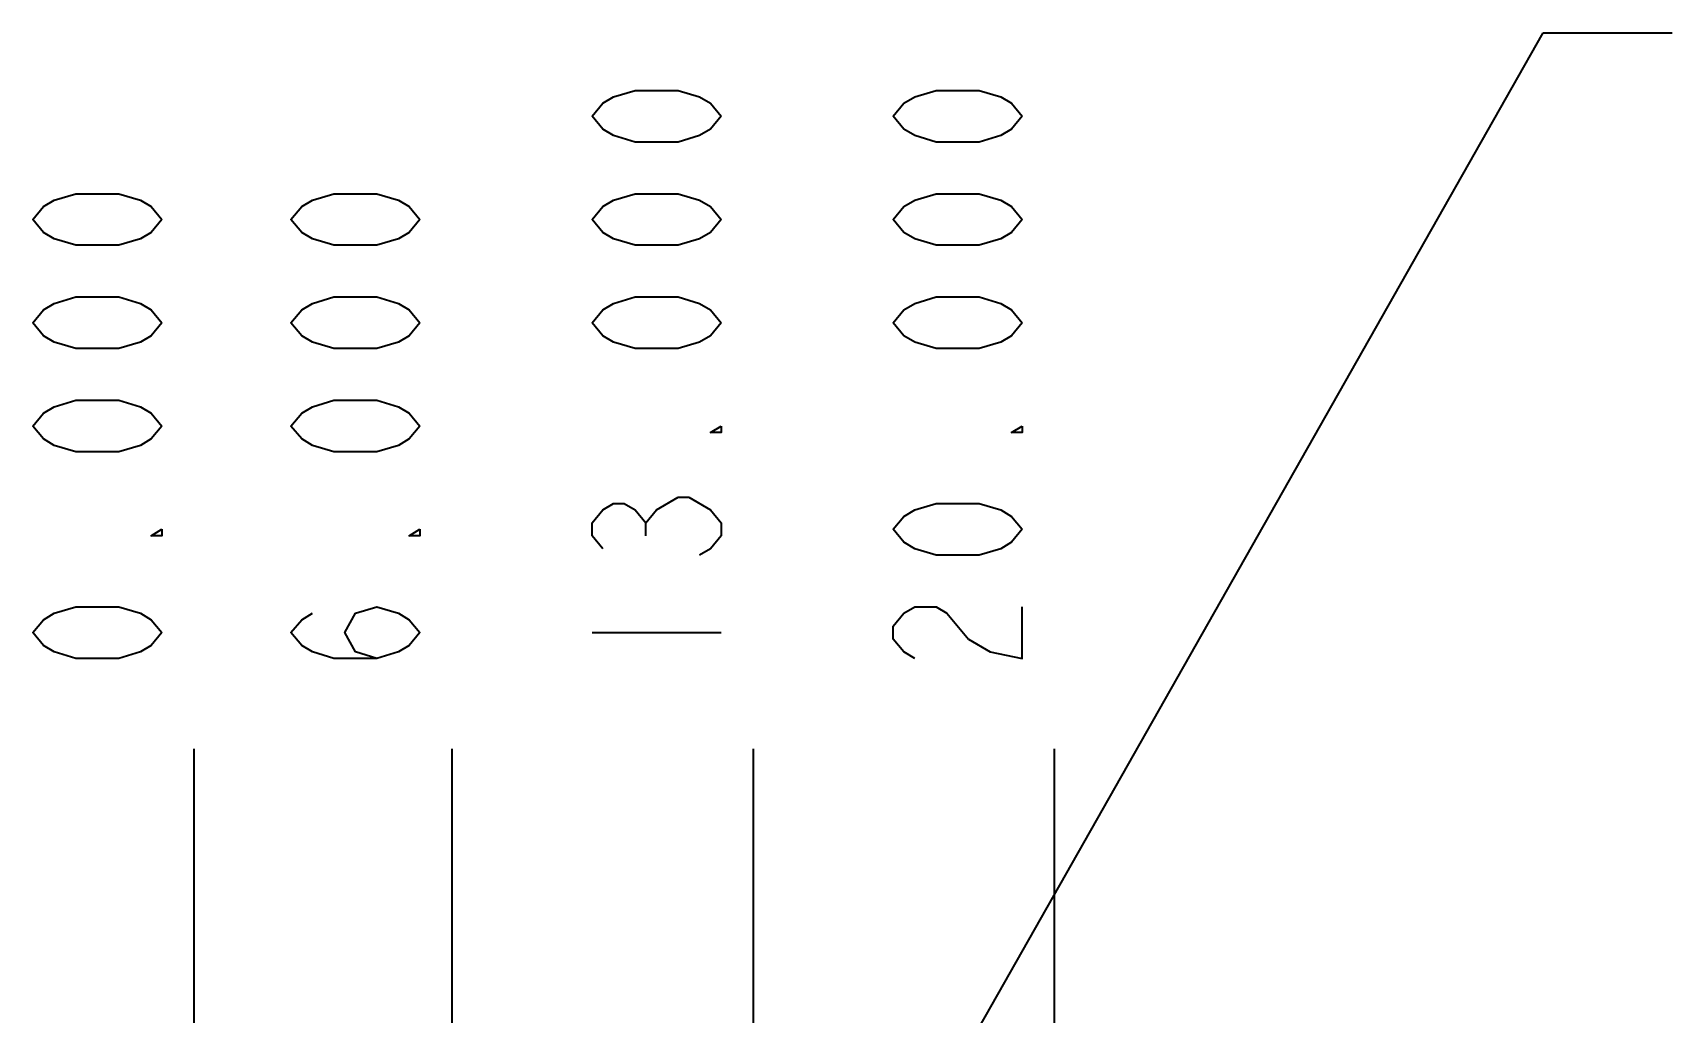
# Model space of a CAD drawing. Header units: millimetres. Extents: x 0 to 420, y 0 to 297.
# Drawn here: x 61.49 to 99.59, y 210.79 to 233.55 of the extents above; entities that cross this region are included whole.
import ezdxf

# ---------------------------------------------------------------- set-up
doc = ezdxf.new("R2010")
doc.units = ezdxf.units.MM
doc.header["$LTSCALE"] = 23.1
doc.layers.get('0').update_dxf_attribs({"linetype": 'CONTINUOUS'})
doc.styles.get("Standard").update_dxf_attribs({"font": 'SIMPLEX.SHX', "width": 0.8})
doc.dimstyles.new('DIMSTYLE_7', dxfattribs={"dimtxt": 3, "dimasz": 3, "dimexe": 2, "dimexo": 0.35, "dimgap": 0.75, "dimtad": 0, "dimtih": 1, "dimtoh": 1, "dimdec": 3, "dimzin": 0, "dimdsep": 46, "dimtxsty": 'STANDARD', "dimblk": '_FILLED', "dimblk1": '_FILLED', "dimblk2": '_FILLED', "dimcen": 0.09, "dimadec": 3, "dimazin": 0, "dimtp": 0.2, "dimtm": 0.2, "dimtfac": 1, "dimtdec": 3, "dimtofl": 0, "dimtmove": 0, "dimatfit": 3, "dimldrblk": '_FILLED', "dimfxl": 1, "dimtolj": 1, "dimtzin": 0, "dimarcsym": 0})
doc.dimstyles.new('DIMSTYLE_9', dxfattribs={"dimtxt": 3, "dimasz": 3, "dimexe": 2, "dimexo": 0.35, "dimgap": 0.75, "dimtad": 0, "dimtih": 1, "dimtoh": 1, "dimdec": 3, "dimzin": 0, "dimdsep": 46, "dimtxsty": 'STANDARD', "dimblk": '_FILLED', "dimblk1": '_FILLED', "dimblk2": '_FILLED', "dimcen": 0.09, "dimadec": 3, "dimazin": 0, "dimtp": 0.1, "dimtm": 0.1, "dimtfac": 1, "dimtdec": 3, "dimtofl": 0, "dimtmove": 0, "dimatfit": 3, "dimldrblk": '_FILLED', "dimfxl": 1, "dimtolj": 1, "dimtzin": 0, "dimarcsym": 0})
doc.dimstyles.get("Standard").update_dxf_attribs({"dimtxt": 3, "dimasz": 3, "dimexe": 2, "dimexo": 0.35, "dimtad": 1, "dimdec": 3, "dimzin": 0, "dimdsep": 46, "dimtxsty": 'STANDARD', "dimblk": '_FILLED', "dimblk1": '_FILLED', "dimblk2": '_FILLED', "dimcen": 0.09, "dimadec": 3, "dimazin": 0, "dimtol": 1, "dimtp": 0.001, "dimtm": 0.001, "dimtfac": 1, "dimtdec": 3, "dimtofl": 0, "dimtmove": 0, "dimatfit": 3, "dimldrblk": '_FILLED', "dimfxl": 1, "dimtolj": 1, "dimtzin": 0, "dimarcsym": 0})

# ---------------------------------------------------------------- blocks, each defined once
blk = doc.blocks.new('*D19')
at = {"color": 2}
blk.add_line((71.235, 203.763), (71.235, 216.909), dxfattribs=at)
blk = doc.blocks.new('_FILLED')
at = {"color": 0, "linetype": 'BYBLOCK'}
blk.add_solid([(0, 0), (-1, 0.133), (-1, -0.133)], dxfattribs=at)
blk = doc.blocks.new('*D20')
at = {"color": 2}
blk.add_line((65.235, 188.808), (65.235, 216.909), dxfattribs=at)
blk = doc.blocks.new('*D21')
at = {"color": 2}
blk.add_line((78.235, 203.173), (78.235, 216.909), dxfattribs=at)
blk = doc.blocks.new('*D22')
at = {"color": 2}
blk.add_line((85.235, 203.763), (85.235, 216.909), dxfattribs=at)

msp = doc.modelspace()

# ---------------------------------------------------------------- linework, layer by layer
at = {"color": 2}
for p, q in [((76.4851, 222.759), (76.7351, 222.759)), ((75.7351, 221.859), (75.7351, 222.159)), ((74.4851, 219.609), (77.4851, 219.609))]:
    msp.add_line(p, q, dxfattribs=at)
for points in [[(77.4851, 231.609), (77.2351, 231.309), (76.9851, 231.159), (76.4851, 231.009), (75.4851, 231.009), (74.9851, 231.159), (74.7351, 231.309), (74.4851, 231.609), (74.7351, 231.909), (74.9851, 232.059), (75.4851, 232.209), (76.4851, 232.209), (76.9851, 232.059), (77.2351, 231.909), (77.4851, 231.609)], [(84.4851, 231.609), (84.2351, 231.309), (83.9851, 231.159), (83.4851, 231.009), (82.4851, 231.009), (81.9851, 231.159), (81.7351, 231.309), (81.4851, 231.609), (81.7351, 231.909), (81.9851, 232.059), (82.4851, 232.209), (83.4851, 232.209), (83.9851, 232.059), (84.2351, 231.909), (84.4851, 231.609)], [(64.4851, 229.209), (64.2351, 228.909), (63.9851, 228.759), (63.4851, 228.609), (62.4851, 228.609), (61.9851, 228.759), (61.7351, 228.909), (61.4851, 229.209), (61.7351, 229.509), (61.9851, 229.659), (62.4851, 229.809), (63.4851, 229.809), (63.9851, 229.659), (64.2351, 229.509), (64.4851, 229.209)], [(70.4851, 229.209), (70.2351, 228.909), (69.9851, 228.759), (69.4851, 228.609), (68.4851, 228.609), (67.9851, 228.759), (67.7351, 228.909), (67.4851, 229.209), (67.7351, 229.509), (67.9851, 229.659), (68.4851, 229.809), (69.4851, 229.809), (69.9851, 229.659), (70.2351, 229.509), (70.4851, 229.209)], [(77.4851, 229.209), (77.2351, 228.909), (76.9851, 228.759), (76.4851, 228.609), (75.4851, 228.609), (74.9851, 228.759), (74.7351, 228.909), (74.4851, 229.209), (74.7351, 229.509), (74.9851, 229.659), (75.4851, 229.809), (76.4851, 229.809), (76.9851, 229.659), (77.2351, 229.509), (77.4851, 229.209)], [(84.4851, 229.209), (84.2351, 228.909), (83.9851, 228.759), (83.4851, 228.609), (82.4851, 228.609), (81.9851, 228.759), (81.7351, 228.909), (81.4851, 229.209), (81.7351, 229.509), (81.9851, 229.659), (82.4851, 229.809), (83.4851, 229.809), (83.9851, 229.659), (84.2351, 229.509), (84.4851, 229.209)], [(64.4851, 226.809), (64.2351, 226.509), (63.9851, 226.359), (63.4851, 226.209), (62.4851, 226.209), (61.9851, 226.359), (61.7351, 226.509), (61.4851, 226.809), (61.7351, 227.109), (61.9851, 227.259), (62.4851, 227.409), (63.4851, 227.409), (63.9851, 227.259), (64.2351, 227.109), (64.4851, 226.809)], [(70.4851, 226.809), (70.2351, 226.509), (69.9851, 226.359), (69.4851, 226.209), (68.4851, 226.209), (67.9851, 226.359), (67.7351, 226.509), (67.4851, 226.809), (67.7351, 227.109), (67.9851, 227.259), (68.4851, 227.409), (69.4851, 227.409), (69.9851, 227.259), (70.2351, 227.109), (70.4851, 226.809)], [(77.4851, 226.809), (77.2351, 226.509), (76.9851, 226.359), (76.4851, 226.209), (75.4851, 226.209), (74.9851, 226.359), (74.7351, 226.509), (74.4851, 226.809), (74.7351, 227.109), (74.9851, 227.259), (75.4851, 227.409), (76.4851, 227.409), (76.9851, 227.259), (77.2351, 227.109), (77.4851, 226.809)], [(84.4851, 226.809), (84.2351, 226.509), (83.9851, 226.359), (83.4851, 226.209), (82.4851, 226.209), (81.9851, 226.359), (81.7351, 226.509), (81.4851, 226.809), (81.7351, 227.109), (81.9851, 227.259), (82.4851, 227.409), (83.4851, 227.409), (83.9851, 227.259), (84.2351, 227.109), (84.4851, 226.809)], [(64.4851, 224.409), (64.2351, 224.109), (63.9851, 223.959), (63.4851, 223.809), (62.4851, 223.809), (61.9851, 223.959), (61.7351, 224.109), (61.4851, 224.409), (61.7351, 224.709), (61.9851, 224.859), (62.4851, 225.009), (63.4851, 225.009), (63.9851, 224.859), (64.2351, 224.709), (64.4851, 224.409)], [(70.4851, 224.409), (70.2351, 224.109), (69.9851, 223.959), (69.4851, 223.809), (68.4851, 223.809), (67.9851, 223.959), (67.7351, 224.109), (67.4851, 224.409), (67.7351, 224.709), (67.9851, 224.859), (68.4851, 225.009), (69.4851, 225.009), (69.9851, 224.859), (70.2351, 224.709), (70.4851, 224.409)], [(77.4851, 224.409), (77.4851, 224.259), (77.2351, 224.259), (77.4851, 224.409)], [(84.4851, 224.409), (84.4851, 224.259), (84.2351, 224.259), (84.4851, 224.409)], [(74.7351, 221.559), (74.4851, 221.859), (74.4851, 222.159), (74.7351, 222.459), (74.9851, 222.609), (75.2351, 222.609), (75.4851, 222.459), (75.7351, 222.159), (75.9851, 222.459), (76.4851, 222.759)], [(76.7351, 222.759), (77.2351, 222.459), (77.4851, 222.159), (77.4851, 221.859), (77.2351, 221.559), (76.9851, 221.409)], [(84.4851, 222.009), (84.2351, 221.709), (83.9851, 221.559), (83.4851, 221.409), (82.4851, 221.409), (81.9851, 221.559), (81.7351, 221.709), (81.4851, 222.009), (81.7351, 222.309), (81.9851, 222.459), (82.4851, 222.609), (83.4851, 222.609), (83.9851, 222.459), (84.2351, 222.309), (84.4851, 222.009)], [(64.4851, 222.009), (64.4851, 221.859), (64.2351, 221.859), (64.4851, 222.009)], [(70.4851, 222.009), (70.4851, 221.859), (70.2351, 221.859), (70.4851, 222.009)], [(64.4851, 219.609), (64.2351, 219.309), (63.9851, 219.159), (63.4851, 219.009), (62.4851, 219.009), (61.9851, 219.159), (61.7351, 219.309), (61.4851, 219.609), (61.7351, 219.909), (61.9851, 220.059), (62.4851, 220.209), (63.4851, 220.209), (63.9851, 220.059), (64.2351, 219.909), (64.4851, 219.609)], [(69.4851, 219.009), (68.9851, 219.159), (68.7351, 219.609), (68.9851, 220.059), (69.4851, 220.209), (69.9851, 220.059), (70.2351, 219.909), (70.4851, 219.609), (70.2351, 219.309), (69.9851, 219.159), (69.4851, 219.009), (68.4851, 219.009), (67.9851, 219.159), (67.7351, 219.309), (67.4851, 219.609), (67.7351, 219.909), (67.9851, 220.059)], [(81.9851, 219.009), (81.7351, 219.159), (81.4851, 219.459), (81.4851, 219.759), (81.7351, 220.059), (81.9851, 220.209), (82.4851, 220.209), (82.7351, 220.059), (83.2351, 219.459)], [(83.2351, 219.459), (83.7351, 219.159), (84.4851, 219.009), (84.4851, 220.209)]]:
    msp.add_lwpolyline(points, dxfattribs=at)

# ---------------------------------------------------------------- dimensions: what is measured, and where the dimension line sits
for feature_location, offset, origin, dimstyle, picture, middle in [((65.2351283554, 188.8083002613), (0, 28.1006701107), (65.2351283554, 188.4583002613), 'DIMSTYLE_9', '*D20', (64.4851283554, 218.408970372)), ((71.2351, 203.7629), (0, 13.1461), (65.2351, 188.4583), 'DIMSTYLE_9', '*D19', (70.4851, 218.409)), ((78.2351, 203.1725), (0, 13.7364), (65.2351, 202.8225), 'DIMSTYLE_7', '*D21', (77.4851, 218.409)), ((85.2351, 203.7629), (0, 13.1461), (65.2351, 203.4129), 'DIMSTYLE_7', '*D22', (84.4851, 218.409))]:
    dim = msp.add_ordinate_dim(feature_location=feature_location, offset=offset, dtype=1, origin=origin, dimstyle=dimstyle, override={"dimtad": 1, "dimtih": 0, "dimtoh": 0}, dxfattribs=at)
    dim.commit()
    dim.dimension.update_dxf_attribs({"geometry": picture, "text_midpoint": middle})

# ---------------------------------------------------------------- leaders
msp.add_leader([(78.4601, 201.5889), (96.5926, 233.5478), (99.5926, 233.5478)], dimstyle='STANDARD', override={"dimtad": 0}, dxfattribs=at)

doc.saveas('drawing.dxf')
